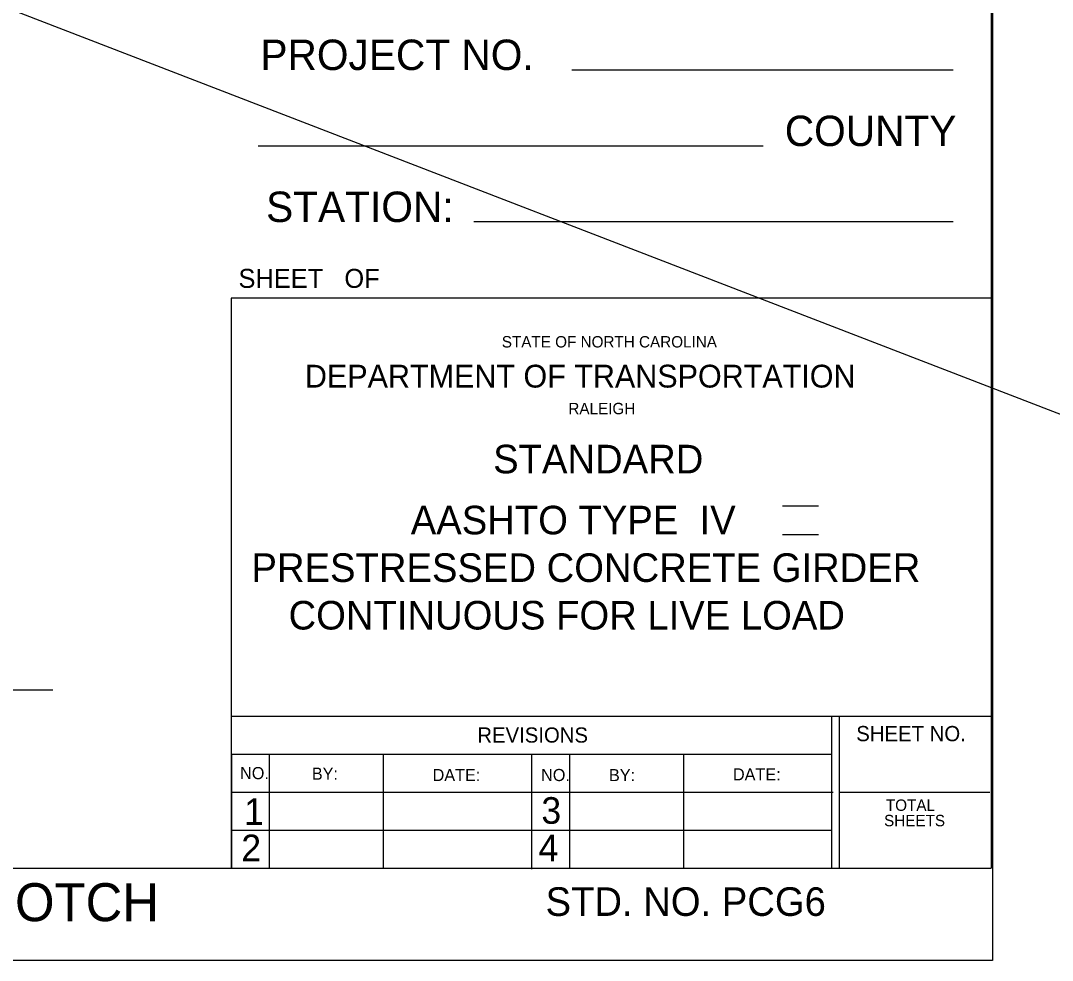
# Model space of a CAD drawing. Extents: x -22.6 to 41.6, y -1.6 to 24.3.
# Drawn here: x 26.67 to 33.46, y 0 to 6.18 of the extents above; entities that cross this region are included whole.
import ezdxf

# ---------------------------------------------------------------- set-up
doc = ezdxf.new("R2010")
doc.units = 0
for name, color, linetype in [('Dimension Lines', 7, 'Continuous'), ('Enter Data Field Text', 7, 'Continuous'), ('Plan Sheet', 7, 'Continuous'), ('Plot Shape', 7, 'Continuous'), ('Text', 7, 'Continuous'), ('User Information Notes', 7, 'Continuous')]:
    doc.layers.add(name, color=color, linetype=linetype)

msp = doc.modelspace()

# ---------------------------------------------------------------- linework, layer by layer
at = {"layer": 'Dimension Lines'}
msp.add_line((-20.1741, 24.3043), (41.5919, 0.4744), dxfattribs=at)
at = {"layer": 'Plan Sheet'}
for p, q in [((33.0544, 21.6061), (33.0544, 0.6061)), ((32.8046, 5.8564), (30.2963, 5.8564)), ((31.5545, 5.3562), (28.2332, 5.3562)), ((32.8046, 4.8567), (29.6506, 4.8567)), ((33.0544, 4.3565), (28.0546, 4.3565)), ((28.0546, 4.3565), (28.0546, 0.6061)), ((28.0546, 1.6065), (33.0544, 1.6065)), ((32.0047, 1.6065), (32.0047, 0.6061)), ((32.0547, 1.6065), (32.0547, 0.6061)), ((28.0546, 1.3567), (32.0066, 1.3567)), ((28.0577, 1.3567), (28.0577, 0.6061)), ((28.3043, 1.3567), (28.3043, 0.6061)), ((29.0543, 1.3523), (29.0543, 0.6024)), ((30.0303, 1.3567), (30.0303, 0.5999)), ((30.2807, 1.3567), (30.2807, 0.6055)), ((31.0306, 1.3567), (31.0306, 0.6055)), ((28.0546, 1.1063), (32.0147, 1.1063)), ((32.0547, 1.1063), (33.0457, 1.1063)), ((28.0546, 0.8565), (32.0066, 0.8565)), ((1.0541, 0.6061), (33.0544, 0.6061)), ((33.0632, 0), (33.0632, 0))]:
    msp.add_line(p, q, dxfattribs=at)
at = {"layer": 'Plot Shape'}
msp.add_lwpolyline([(0, 22), (33.0632, 22), (33.0632, 0), (0, 0)], close=True, dxfattribs=at)
at = {"layer": 'Text'}
for p, q in [((31.6817, 2.9902), (31.919, 2.9902)), ((31.6818, 2.8021), (31.919, 2.8021))]:
    msp.add_line(p, q, dxfattribs=at)
msp.add_lwpolyline([(26.8819, 1.7774), (24.8375, 1.7774), (22.8227, 1.7774)], dxfattribs=at)

# ---------------------------------------------------------------- texts
at = {"layer": 'Enter Data Field Text'}
msp.add_text('SHEET   OF  ', height=0.125, dxfattribs=at).set_placement((28.1033, 4.4233))
at = {"layer": 'Plan Sheet'}
for s, height, p in [('PROJECT NO.', 0.199998, (28.2475, 5.8564)), ('COUNTY', 0.2, (31.6969, 5.3562)), ('STATION:', 0.2, (28.285, 4.8567)), ('STATE OF NORTH CAROLINA', 0.074996, (29.8355, 4.0312)), ('DEPARTMENT OF TRANSPORTATION', 0.149996, (28.5404, 3.7677)), ('RALEIGH', 0.075, (30.2732, 3.5922)), ('REVISIONS', 0.1, (29.6744, 1.4322)), ('SHEET NO.', 0.1, (32.1671, 1.4416)), ('NO.', 0.07968, (28.1139, 1.1919)), ('BY:', 0.07968, (28.5859, 1.1881)), ('DATE:', 0.07968, (29.3803, 1.1794)), ('NO.', 0.07968, (30.094, 1.1794)), ('BY:', 0.07968, (30.5405, 1.1787)), ('DATE:', 0.07968, (31.356, 1.1837)), ('1', 0.175, (28.1401, 0.8903)), ('3', 0.175, (30.0958, 0.8984)), ('TOTAL', 0.075, (32.3619, 0.9833)), ('SHEETS', 0.075, (32.3501, 0.8821)), ('2', 0.175, (28.122, 0.6523)), ('4', 0.175, (30.0771, 0.6523)), ('STD. NO. PCG6', 0.188, (30.1233, 0.2925))]:
    msp.add_text(s, height=height, dxfattribs=at).set_placement(p)
at = {"layer": 'Text'}
for s, p in [('STANDARD', (29.7785, 3.2034)), ('AASHTO TYPE  IV', (29.2366, 2.8022)), ('PRESTRESSED CONCRETE GIRDER', (28.1886, 2.4892)), ('CONTINUOUS FOR LIVE LOAD', (28.4328, 2.1762))]:
    msp.add_text(s, height=0.188, dxfattribs=at).set_placement(p)
at = {"layer": 'User Information Notes'}
msp.add_text('54" PCG WITHOUT NOTCH', height=0.25, dxfattribs=at).set_placement((23.3385, 0.2577))

doc.saveas('drawing.dxf')
